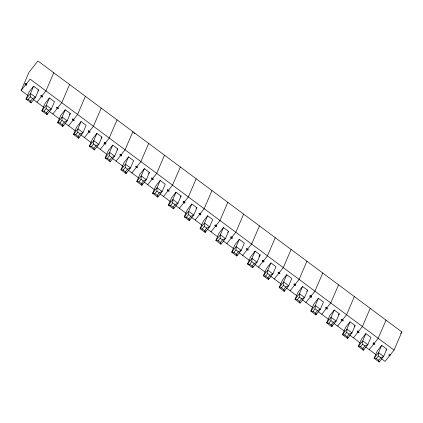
<?xml version="1.0" encoding="UTF-8"?>
<svg xmlns="http://www.w3.org/2000/svg" width="423" height="423" viewBox="0 0 423 423"><rect width="100%" height="100%" fill="white"/><g stroke="black" fill="none" stroke-linecap="round" stroke-linejoin="round"><path stroke-width="0.63" d="M31.101 102.852L30.588 101.123L32.634 98.538L35.543 97.248L30.472 93.472L26.03 99.077L28.251 99.384L30.297 96.798L30.472 93.472L33.597 86.207L38.673 89.983L35.543 97.248L31.101 102.852L26.03 99.077L29.155 91.812L33.597 86.207M47.445 113.422L46.927 114.633L46.408 112.904L48.455 110.318L51.368 109.028L46.292 105.253L41.851 110.858L44.077 111.164L46.118 108.579L46.292 105.253L49.417 97.988L54.493 101.763L51.368 109.028L46.927 114.633L41.851 110.858L44.981 103.593L49.417 97.988M63.27 125.203L62.747 126.414L62.234 124.685L64.28 122.099L67.188 120.809L62.112 117.034L57.676 122.638L59.897 122.945L61.943 120.359L62.112 117.034L65.242 109.769L70.313 113.544L67.188 120.809L62.747 126.414L57.676 122.638L60.801 115.373L65.242 109.769M79.09 136.983L78.572 138.194L78.054 136.465L80.1 133.885L83.008 132.589L77.938 128.814L73.496 134.419L75.717 134.726L77.763 132.14L77.938 128.814L81.063 121.549L86.139 125.324L83.008 132.589L78.572 138.194L73.496 134.419L76.621 127.154L81.063 121.549M94.392 149.975L93.88 148.246L95.921 145.665L98.834 144.37L93.758 140.595L89.316 146.199L91.542 146.506L93.583 143.92L93.758 140.595L96.888 133.33L101.959 137.105L98.834 144.37L94.392 149.975L89.316 146.199L92.447 138.934L96.888 133.33M110.213 161.755L109.7 160.026L111.746 157.446L114.654 156.15L109.583 152.375L105.142 157.98L107.363 158.287L109.409 155.706L109.583 152.375L112.708 145.11L117.779 148.885L114.654 156.15L110.213 161.755L105.142 157.98L108.267 150.715L112.708 145.11M126.556 172.325L126.038 173.536L125.52 171.807L127.566 169.226L130.474 167.931L125.404 164.156L120.962 169.76L123.183 170.067L125.229 167.487L125.404 164.156L128.529 156.891L133.605 160.666L130.474 167.931L126.038 173.536L120.962 169.76L124.087 162.495L128.529 156.891M142.641 183.503L141.858 185.316L141.345 183.587L143.386 181.007L146.3 179.712L141.224 175.936L136.788 181.541L139.008 181.848L141.055 179.267L141.224 175.936L144.354 168.671L149.425 172.447L146.3 179.712L141.858 185.316L136.788 181.541L139.913 174.276L144.354 168.671M158.202 195.886L157.679 197.097L157.166 195.368L159.212 192.788L162.12 191.492L157.049 187.717L152.608 193.322L154.829 193.628L156.875 191.048L157.049 187.717L160.174 180.452L165.25 184.227L162.12 191.492L157.679 197.097L152.608 193.322L155.733 186.057L160.174 180.452M174.022 207.667L173.504 208.877L172.986 207.148L175.032 204.568L177.946 203.273L172.87 199.497L168.428 205.102L170.654 205.409L172.695 202.829L172.87 199.497L175.994 192.232L181.07 196.008L177.946 203.273L173.504 208.877L168.428 205.102L171.558 197.837L175.994 192.232M189.848 219.447L189.324 220.658L188.811 218.929L190.858 216.349L193.766 215.053L188.69 211.278L184.254 216.883L186.474 217.189L188.521 214.609L188.69 211.278L191.82 204.013L196.891 207.788L193.766 215.053L189.324 220.658L184.254 216.883L187.378 209.618L191.82 204.013M205.927 230.625L205.15 232.439L204.632 230.709L206.678 228.129L209.586 226.834L204.515 223.058L200.074 228.663L202.294 228.97L204.341 226.39L204.515 223.058L207.64 215.793L212.716 219.574L209.586 226.834L205.15 232.439L200.074 228.663L203.199 221.398L207.64 215.793M220.97 244.219L220.457 242.49L222.498 239.91L225.411 238.614L220.335 234.839L215.894 240.444L218.12 240.75L220.161 238.17L220.335 234.839L223.466 227.574L228.536 231.355L225.411 238.614L220.97 244.219L215.894 240.444L219.024 233.179L223.466 227.574M237.314 254.789L236.79 256L236.277 254.271L238.323 251.69L241.232 250.395L236.161 246.62L231.719 252.224L233.94 252.531L235.986 249.951L236.161 246.62L239.286 239.355L244.357 243.135L241.232 250.395L236.79 256L231.719 252.224L234.844 244.959L239.286 239.355M253.134 266.569L252.616 267.78L252.097 266.051L254.144 263.471L257.052 262.175L251.981 258.4L247.54 264.005L249.76 264.312L251.807 261.731L251.981 258.4L255.106 251.135L260.182 254.916L257.052 262.175L252.616 267.78L247.54 264.005L250.665 256.74L255.106 251.135M268.959 278.35L268.436 279.561L267.923 277.832L269.964 275.251L272.877 273.956L267.801 270.181L263.365 275.785L265.586 276.092L267.632 273.512L267.801 270.181L270.932 262.916L276.002 266.696L272.877 273.956L268.436 279.561L263.365 275.785L266.49 268.52L270.932 262.916M284.779 290.13L284.256 291.341L283.743 289.612L285.789 287.032L288.698 285.737L283.627 281.961L279.185 287.566L281.406 287.873L283.452 285.292L283.627 281.961L286.752 274.696L291.828 278.477L288.698 285.737L284.256 291.341L279.185 287.566L282.31 280.301L286.752 274.696M300.081 303.122L299.563 301.393L301.61 298.812L304.523 297.517L299.447 293.742L295.005 299.347L297.232 299.653L299.273 297.073L299.447 293.742L302.572 286.477L307.648 290.257L304.523 297.517L300.081 303.122L295.005 299.347L298.136 292.082L302.572 286.477M316.425 313.692L315.902 314.902L315.389 313.173L317.435 310.593L320.343 309.298L315.267 305.522L310.831 311.127L313.052 311.434L315.098 308.853L315.267 305.522L318.397 298.257L323.468 302.038L320.343 309.298L315.902 314.902L310.831 311.127L313.956 303.862L318.397 298.257M332.504 324.869L331.727 326.683L331.209 324.954L333.255 322.374L336.163 321.078L331.093 317.303L326.651 322.908L328.872 323.214L330.918 320.634L331.093 317.303L334.218 310.038L339.294 313.818L336.163 321.078L331.727 326.683L326.651 322.908L329.776 315.643L334.218 310.038M348.071 337.253L347.547 338.463L347.034 336.734L349.075 334.154L351.989 332.859L346.913 329.083L342.471 334.688L344.697 334.995L346.738 332.415L346.913 329.083L350.043 321.818L355.114 325.599L351.989 332.859L347.547 338.463L342.471 334.688L345.602 327.423L350.043 321.818M363.891 349.033L363.368 350.244L362.855 348.515L364.901 345.935L367.809 344.639L362.738 340.864L358.297 346.469L360.518 346.775L362.564 344.195L362.738 340.864L365.863 333.599L370.934 337.38L367.809 344.639L363.368 350.244L358.297 346.469L361.422 339.204L365.863 333.599M379.193 362.025L378.675 360.296L380.721 357.715L383.629 356.42L378.559 352.645L374.117 358.249L376.338 358.556L378.384 355.976L378.559 352.645L381.683 345.38L386.759 349.16L383.629 356.42L379.193 362.025L374.117 358.249L377.242 350.984L381.683 345.38M28.008 95.566L21.15 90.459L28.965 72.301L37.938 60.975L401.85 331.928L394.035 350.085L385.062 361.411L381.366 358.662M25.639 84.796L26.3 83.733L26.083 84.23M41.459 96.576L41.671 96.079M53.763 72.756L45.943 90.913L36.97 102.239M57.279 108.357L57.496 107.86M69.584 84.537L61.769 102.694L52.796 114.02M73.105 120.137L73.766 119.075L73.549 119.572M85.404 96.317L77.589 114.474L68.616 125.8M88.925 131.918L89.137 131.421M101.229 108.098L93.414 126.255L84.441 137.581M104.745 143.698L105.412 142.636L105.195 143.133M117.049 119.878L109.234 138.035L100.262 149.361M120.571 155.479L120.782 154.982M121.02 154.913L121.232 154.416M132.875 131.659L125.055 149.816L116.082 161.142M136.391 167.259L136.608 166.762M148.695 143.439L140.88 161.597L131.907 172.922M152.217 179.04L152.428 178.543M164.515 155.22L156.7 173.377L147.727 184.703M168.037 190.821L168.248 190.324M180.341 167L172.521 185.158L163.548 196.484M183.857 202.601L184.523 201.538L184.306 202.035M196.161 178.781L188.346 196.938L179.373 208.264M199.682 214.382L200.343 213.319L200.127 213.816M211.981 190.561L204.166 208.719L195.193 220.045M215.503 226.162L215.714 225.665M215.952 225.596L216.164 225.099M227.807 202.342L219.992 220.499L211.019 231.825M231.323 237.943L231.54 237.446M231.772 237.377L231.989 236.88M243.627 214.123L235.812 232.28L226.839 243.606M247.148 249.723L247.36 249.226M259.452 225.903L251.632 244.06L242.659 255.386M262.969 261.504L263.185 261.007M275.273 237.684L267.458 255.841L258.485 267.167M278.794 273.284L279.455 272.222L279.238 272.719M291.093 249.464L283.278 267.622L274.305 278.947M294.614 285.065L294.826 284.568M306.918 261.245L299.098 279.402L290.125 290.728M310.434 296.846L311.101 295.783L310.884 296.28M322.738 273.025L314.924 291.183L305.951 302.508M326.26 308.626L326.471 308.129M326.704 308.06L326.921 307.563M338.559 284.806L330.744 302.963L321.771 314.289M342.08 320.407L342.292 319.91M342.53 319.841L342.741 319.344M354.384 296.586L346.569 314.744L337.596 326.07M357.9 332.187L358.567 331.124L358.35 331.621M370.204 308.367L362.389 326.524L353.417 337.85M373.726 343.968L373.937 343.471M386.03 320.148L378.21 338.305L369.237 349.631M21.15 90.459L30.123 79.133L394.035 350.085M37.864 91.003L38.673 89.983M69.509 114.564L70.313 113.544M101.15 138.125L101.959 137.105M116.975 149.906L117.779 148.885M148.616 173.467L149.425 172.447M180.261 197.028L181.07 196.008M196.087 208.809L196.891 207.788M227.727 232.37L228.536 231.355M258.971 256.444L260.182 254.916M306.839 291.273L307.648 290.257M338.485 314.834L339.294 313.818M354.305 326.614L355.114 325.599M385.95 350.175L386.759 349.16M400.629 333.472L401.85 331.928M133.631 132.833L134.683 133.615M30.297 96.798L32.634 98.538M46.118 108.579L48.455 110.318M61.943 120.359L64.28 122.099M77.763 132.14L80.1 133.885M93.583 143.92L95.921 145.665M109.409 155.706L111.746 157.446M125.229 167.487L127.566 169.226M141.055 179.267L143.386 181.007M156.875 191.048L159.212 192.788M172.695 202.829L175.032 204.568M188.521 214.609L190.858 216.349M204.341 226.39L206.678 228.129M220.161 238.17L222.498 239.91M235.986 249.951L238.323 251.69M251.807 261.731L254.144 263.471M267.632 273.512L269.964 275.251M283.452 285.292L285.789 287.032M299.273 297.073L301.61 298.812M315.098 308.853L317.435 310.593M330.918 320.634L333.255 322.374M346.738 332.415L349.075 334.154M362.564 344.195L364.901 345.935M378.384 355.976L380.721 357.715M33.28 99.49L43.828 107.347M49.105 111.27L59.648 119.127M64.925 123.051L75.474 130.908M80.745 134.831L91.294 142.688M96.571 146.612L106.591 154.072M112.391 158.392L122.94 166.25M128.211 170.173L138.76 178.03M144.037 181.953L154.585 189.811M159.857 193.734L170.406 201.591M175.682 205.515L186.226 213.372M191.503 217.295L202.051 225.152M207.323 229.076L217.871 236.933M223.148 240.856L233.697 248.713M238.969 252.637L249.517 260.494M254.789 264.417L265.337 272.275M270.614 276.198L281.163 284.055M286.434 287.978L296.983 295.836M302.26 299.759L312.803 307.616M318.08 311.54L328.629 319.397M333.9 323.32L344.449 331.177M349.726 335.101L360.274 342.958M365.546 346.881L376.095 354.738M28.251 99.384L30.588 101.123M44.077 111.164L46.408 112.904M59.897 122.945L62.234 124.685M75.717 134.726L78.054 136.465M91.542 146.506L93.88 148.246M107.363 158.287L109.7 160.026M123.183 170.067L125.52 171.807M139.008 181.848L141.345 183.587M154.829 193.628L157.166 195.368M170.654 205.409L172.986 207.148M186.474 217.189L188.811 218.929M202.294 228.97L204.632 230.709M218.12 240.75L220.457 242.49M233.94 252.531L236.277 254.271M249.76 264.312L252.097 266.051M265.586 276.092L267.923 277.832M281.406 287.873L283.743 289.612M297.232 299.653L299.563 301.393M313.052 311.434L315.389 313.173M328.872 323.214L331.209 324.954M344.697 334.995L347.034 336.734M360.518 346.775L362.855 348.515M376.338 358.556L378.675 360.296M389.763 355.251L389.546 355.748L388.758 355.161L389.202 354.596L389.995 355.183L390.207 354.685L389.763 355.251M25.295 83.643L24.846 84.209L26.427 85.388L26.876 84.817L25.295 83.643M41.116 95.424L40.666 95.989L42.252 97.168L42.697 96.597L41.116 95.424M56.936 107.204L56.492 107.77L58.073 108.949L58.522 108.378L56.936 107.204M72.761 118.985L72.312 119.55L73.893 120.729L74.342 120.158L72.761 118.985M88.581 130.765L88.132 131.331L89.718 132.51L90.162 131.939L88.581 130.765M104.407 142.546L103.958 143.111L105.539 144.291L105.988 143.72L104.407 142.546M120.227 154.326L119.778 154.892L121.359 156.071L121.808 155.5L120.227 154.326M136.047 166.107L135.603 166.673L137.184 167.852L137.634 167.281L136.047 166.107M151.873 177.887L151.423 178.453L153.004 179.632L153.454 179.066L151.873 177.887M167.693 189.668L167.244 190.234L168.83 191.413L169.274 190.847L167.693 189.668M183.513 201.448L183.069 202.014L184.65 203.193L185.1 202.628L183.513 201.448M199.339 213.229L198.889 213.795L200.47 214.974L200.92 214.408L199.339 213.229M215.159 225.01L214.71 225.575L216.296 226.754L216.74 226.189L215.159 225.01M230.984 236.79L230.535 237.356L232.116 238.535L232.565 237.969L230.984 236.79M246.805 248.571L246.355 249.136L247.936 250.316L248.386 249.75L246.805 248.571M262.625 260.351L262.181 260.917L263.762 262.096L264.211 261.53L262.625 260.351M278.45 272.132L278.001 272.698L279.582 273.877L280.031 273.311L278.45 272.132M294.271 283.912L293.821 284.478L295.407 285.657L295.851 285.091L294.271 283.912M310.091 295.693L309.647 296.259L311.228 297.438L311.677 296.872L310.091 295.693M325.916 307.473L325.467 308.039L327.048 309.218L327.497 308.653L325.916 307.473M341.736 319.254L341.287 319.82L342.873 320.999L343.317 320.433L341.736 319.254M357.562 331.035L357.112 331.6L358.693 332.779L359.143 332.214L357.562 331.035M373.382 342.815L372.933 343.381L374.514 344.56L374.963 343.994L373.382 342.815"/></g></svg>
